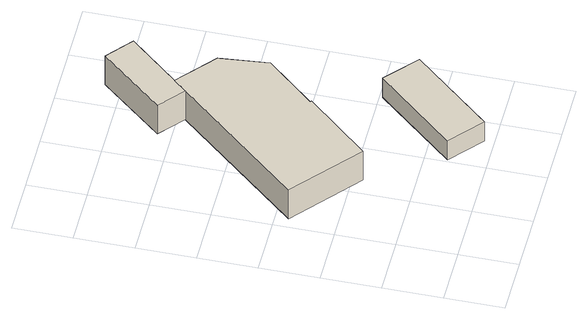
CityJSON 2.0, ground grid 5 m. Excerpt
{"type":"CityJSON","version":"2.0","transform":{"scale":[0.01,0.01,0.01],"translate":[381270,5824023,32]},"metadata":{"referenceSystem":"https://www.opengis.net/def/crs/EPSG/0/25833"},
"CityObjects":{
"building1":{"type":"Building","attributes":{"Gemeindeschluessel":"11000012","BezugspunktDach":"2200","function":"31001_1010","measuredHeight":3.21,"storeysAboveGround":1},"address":[{"country":"Germany","locality":"Berlin","thoroughfareNumber":"51","thoroughfareName":"Straße R (HOKA IV)"}],"geometry":[{"type":"Solid","lod":"1","boundaries":[[[[0,1,2,3,4,5,6,7]],[[8,9,10,11,12,13,14,15]],[[8,15,7,6]],[[9,8,6,5]],[[10,9,5,4]],[[11,10,4,3]],[[12,11,3,2]],[[13,12,2,1]],[[14,13,1,0]],[[15,14,0,7]]]]}]},
"building2":{"type":"Building","attributes":{"Gemeindeschluessel":"11000012","BezugspunktDach":"2200","function":"31001_2463","measuredHeight":2.14,"storeysAboveGround":1},"address":[{"country":"Germany","locality":"Berlin","thoroughfareNumber":"51 (1)","thoroughfareName":"Straße R (HOKA IV)"}],"geometry":[{"type":"Solid","lod":"1","boundaries":[[[[16,17,18,19]],[[20,21,22,23]],[[20,23,19,18]],[[21,20,18,17]],[[22,21,17,16]],[[23,22,16,19]]]]}]},
"building3":{"type":"Building","attributes":{"Gemeindeschluessel":"11000012","BezugspunktDach":"2200","function":"31001_1313","measuredHeight":3.16,"storeysAboveGround":1},"address":[{"country":"Germany","locality":"Berlin","thoroughfareNumber":"49 (2)","thoroughfareName":"Straße R (HOKA IV)"}],"geometry":[{"type":"Solid","lod":"1","boundaries":[[[[6,5,24,25,26]],[[27,28,29,30,31]],[[27,31,26,25]],[[28,27,25,24]],[[29,28,24,5]],[[30,29,5,6]],[[31,30,6,26]]]]}]}
},
"vertices":[
[653,920,417],[1114,1443,417],[1103,1453,417],[1458,1856,417],[1416,2276,417],[1097,2551,417],[1000,2439,417],[98,1395,417],[1000,2439,96],[1097,2551,96],[1416,2276,96],[1458,1856,96],[1103,1453,96],[1114,1443,96],[653,920,96],[98,1395,96],
[1297,84,309],[1868,742,309],[1597,978,309],[1025,320,309],[1597,978,96],[1868,742,96],[1297,84,96],[1025,320,96],
[1455,2966,417],[1239,3147,417],[792,2620,417],[1239,3147,101],[1455,2966,101],[1097,2551,101],[1000,2439,101],[792,2620,101]
]}
